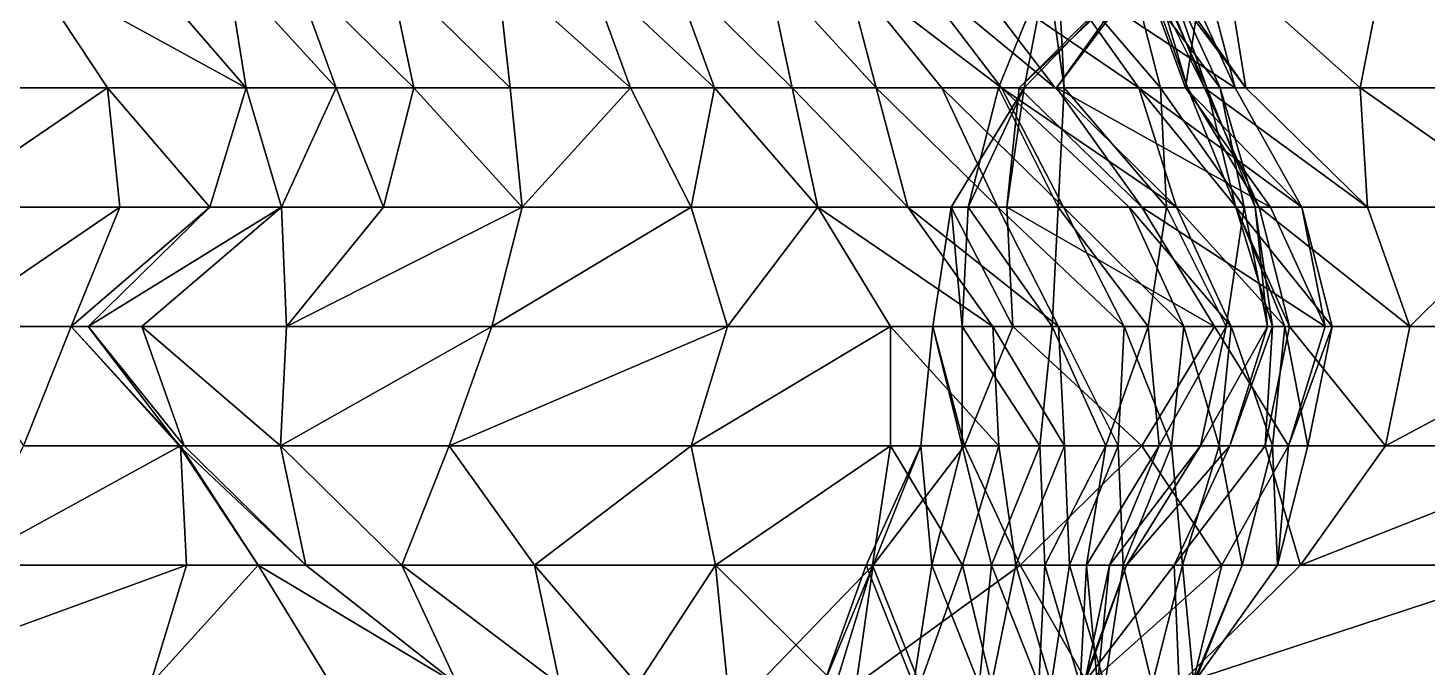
# Model space of a CAD drawing. Header units: metres. Extents: x -137 to 231, y -240 to 234.
# Drawn here: x -58 to 12.3, y -23.2 to 9 of the extents above; entities that cross this region are included whole.
import ezdxf

# ---------------------------------------------------------------- set-up
doc = ezdxf.new("R2010")
doc.units = ezdxf.units.M

msp = doc.modelspace()

# ---------------------------------------------------------------- linework, layer by layer
for points in [[(-64.67986, 6, -201.31042), (-58.011993, 12, -204.38892), (-66.81946, 12, -202.54572), (-66.81936, 12.0001, -202.54561)], [(-64.67986, 6, -201.31042), (-54.038467, 6, -202.0948), (-58.011993, 12, -204.38892), (-58.011894, 12.0001, -204.38881)], [(-58.011993, 12, -204.38892), (-47.064934, 6, -204.99684), (-52.261086, 12, -207.99684), (-52.260986, 12.0001, -207.99673)], [(-58.011993, 12, -204.38892), (-54.038467, 6, -202.0948), (-47.064934, 6, -204.99684), (-47.064835, 6.0001, -204.99673)], [(-48.038467, 12, -212.4871), (-52.261086, 12, -207.99684), (-47.064934, 6, -204.99684), (-47.064835, 6.0001, -204.99673)], [(-48.038467, 12, -212.4871), (-47.064934, 6, -204.99684), (-42.53665, 6, -209.31064), (-42.536552, 6.0001, -209.31053)], [(-44.732803, 12, -217.5068), (-48.038467, 12, -212.4871), (-42.53665, 6, -209.31064), (-42.536552, 6.0001, -209.31053)], [(-44.732803, 12, -217.5068), (-42.53665, 6, -209.31064), (-38.619682, 6, -213.97739), (-38.619583, 6.0001, -213.97728)], [(-39.898865, 12, -221.64412), (-44.732803, 12, -217.5068), (-38.619682, 6, -213.97739), (-38.619583, 6.0001, -213.97728)], [(-39.898865, 12, -221.64412), (-38.619682, 6, -213.97739), (-33.78575, 6, -218.11472), (-33.785652, 6.0001, -218.11461)], [(-34.45362, 12, -225.42851), (-39.898865, 12, -221.64412), (-33.78575, 6, -218.11472), (-33.785652, 6.0001, -218.11461)], [(-34.45362, 12, -225.42851), (-33.78575, 6, -218.11472), (-27.729202, 6, -221.54616), (-27.729103, 6.0001, -221.54605)], [(-29.925339, 12, -229.74231), (-34.45362, 12, -225.42851), (-27.729202, 6, -221.54616), (-27.729103, 6.0001, -221.54605)], [(-29.925339, 12, -229.74231), (-27.729202, 6, -221.54616), (-23.506577, 6, -226.03644), (-23.506477, 6.0001, -226.03633)], [(-25.702713, 12, -234.23259), (-29.925339, 12, -229.74231), (-23.506577, 6, -226.03644), (-23.506477, 6.0001, -226.03633)], [(-25.702713, 12, -234.23259), (-23.506577, 6, -226.03644), (-19.5896, 6, -230.70319), (-19.5895, 6.0001, -230.70308)], [(-20.86879, 12, -238.36992), (-25.702713, 12, -234.23259), (-19.5896, 6, -230.70319), (-19.5895, 6.0001, -230.70308)], [(-20.86879, 12, -238.36992), (-19.5896, 6, -230.70319), (-15.366974, 6, -235.19345), (-15.366874, 6.0001, -235.19334)], [(-16.951813, 12, -243.03665), (-20.86879, 12, -238.36992), (-15.366974, 6, -235.19345), (-15.366874, 6.0001, -235.19334)], [(-16.951813, 12, -243.03665), (-9.061325, 6, -245.40927), (-13.646164, 12, -248.05634), (-13.646064, 12.0001, -248.05623)], [(-16.951813, 12, -243.03665), (-15.366974, 6, -235.19345), (-12.061325, 6, -240.21313), (-12.061225, 6.0001, -240.21303)], [(-16.951813, 12, -243.03665), (-12.061325, 6, -240.21313), (-9.061325, 6, -245.40927), (-9.061225, 6.0001, -245.40916)], [(-13.646164, 12, -248.05634), (-6.366974, 6, -250.7819), (-10.951813, 12, -253.42896), (-10.951713, 12.0001, -253.42885)], [(-13.646164, 12, -248.05634), (-9.061325, 6, -245.40927), (-6.366974, 6, -250.7819), (-6.366874, 6.0001, -250.7818)], [(-10.951813, 12, -253.42896), (-2.144363, 6, -255.27217), (-6.423523, 12, -257.74274), (-6.423423, 12.0001, -257.74265)], [(-10.951813, 12, -253.42896), (-6.366974, 6, -250.7819), (-2.144363, 6, -255.27217), (-2.144264, 6.0001, -255.27206)], [(-7.928955, 6, -293.25293), (-9.208145, 6, -300.91968), (-6.762894, 12, -299.5079), (-6.762793, 12.0001, -299.5078)], [(-6.762894, 12, -299.5079), (-9.208145, 6, -300.91968), (-5.902481, 6, -305.93933), (-5.902381, 6.0001, -305.93924)], [(-6.287567, 6, -278.44885), (-8.178055, 6, -286.46854), (-1.759277, 12, -282.76266), (-1.759177, 12.0001, -282.76257)], [(-8.178055, 6, -286.46854), (-7.928955, 6, -293.25293), (-2.121506, 12, -289.9), (-2.121406, 12.0001, -289.8999)], [(-8.178055, 6, -286.46854), (-2.121506, 12, -289.9), (-1.759277, 12, -282.76266), (-1.759177, 12.0001, -282.76257)], [(-7.928955, 6, -293.25293), (-6.762894, 12, -299.5079), (-2.121506, 12, -289.9), (-2.121406, 12.0001, -289.8999)], [(-6.762894, 12, -299.5079), (-5.902481, 6, -305.93933), (-6.208145, 12, -306.1158), (-6.208045, 12.0001, -306.11572)], [(-6.423523, 12, -257.74274), (2.68959, 6, -259.4095), (-0.061325, 12, -260.99774), (-0.061225, 12.0001, -260.99765)], [(-6.423523, 12, -257.74274), (-2.144363, 6, -255.27217), (2.68959, 6, -259.4095), (2.68969, 6.0001, -259.4094)], [(0.187775, 6, -267.7821), (-6.287567, 6, -278.44885), (-2.008377, 12, -275.97827), (-2.008277, 12.0001, -275.97818)], [(-6.287567, 6, -278.44885), (-1.759277, 12, -282.76266), (-2.008377, 12, -275.97827), (-2.008277, 12.0001, -275.97818)], [(-6.208145, 12, -306.1158), (-1.068558, 6, -310.07666), (-2.596832, 12, -310.95905), (-2.596732, 12.0001, -310.95895)], [(-6.208145, 12, -306.1158), (-5.902481, 6, -305.93933), (-1.068558, 6, -310.07666), (-1.068458, 6.0001, -310.07657)], [(-2.596832, 12, -310.95905), (1.931442, 6, -315.27283), (-0.819458, 12, -316.86108), (-0.819358, 12.0001, -316.861)], [(-2.596832, 12, -310.95905), (-1.068558, 6, -310.07666), (1.931442, 6, -315.27283), (1.931542, 6.0001, -315.27274)], [(0.187775, 6, -267.7821), (-2.008377, 12, -275.97827), (1.104752, 12, -267.25272), (1.104852, 12.0001, -267.25262)], [(-1.487335, 12, -324.17487), (0.290039, 6, -330.0769), (-1.849548, 12, -331.3122), (-1.849448, 12.0001, -331.3121)], [(-1.849548, 12, -331.3122), (1.150452, 6, -336.50836), (-1.2948, 12, -337.9201), (-1.2947, 12.0001, -337.92)], [(-1.849548, 12, -331.3122), (0.290039, 6, -330.0769), (1.150452, 6, -336.50836), (1.150552, 6.0001, -336.50827)], [(-0.819458, 12, -316.86108), (1.263565, 6, -322.5866), (-1.487335, 12, -324.17487), (-1.487235, 12.0001, -324.17477)], [(-1.487335, 12, -324.17487), (1.263565, 6, -322.5866), (0.290039, 6, -330.0769), (0.290139, 6.0001, -330.0768)], [(-1.2948, 12, -337.9201), (3.233475, 6, -342.23392), (-1.0457, 12, -344.70453), (-1.0456, 12.0001, -344.70444)], [(-1.2948, 12, -337.9201), (1.150452, 6, -336.50836), (3.233475, 6, -342.23392), (3.233575, 6.0001, -342.23383)], [(2.259949, 12, -349.72418), (-1.0457, 12, -344.70453), (3.233475, 6, -342.23392), (3.233575, 6.0001, -342.23383)], [(-0.819458, 12, -316.86108), (1.931442, 6, -315.27283), (1.263565, 6, -322.5866), (1.263665, 6.0001, -322.58652)], [(2.68959, 6, -259.4095), (1.104752, 12, -267.25272), (-0.061325, 12, -260.99774), (-0.061225, 12.0001, -260.99765)], [(2.68959, 6, -259.4095), (0.187775, 6, -267.7821), (1.104752, 12, -267.25272), (1.104852, 12.0001, -267.25262)], [(2.259949, 12, -349.72418), (3.233475, 6, -342.23392), (8.984375, 6, -345.84186), (8.984475, 6.0001, -345.84177)], [(10.150436, 12, -352.0968), (2.259949, 12, -349.72418), (8.984375, 6, -345.84186), (8.984475, 6.0001, -345.84177)], [(10.150436, 12, -352.0968), (8.984375, 6, -345.84186), (17.791855, 6, -347.68506), (17.791954, 6.0001, -347.68497)], [(18.652252, 12, -354.1165), (10.150436, 12, -352.0968), (17.791855, 6, -347.68506), (17.791954, 6.0001, -347.68497)], [(-62.845924, 0, -200.25159), (-54.038467, 6, -202.0948), (-64.67986, 6, -201.31042), (-64.67976, 6.0001, -201.31032)], [(-62.845924, 0, -200.25159), (-53.427147, 0, -201.74185), (-54.038467, 6, -202.0948), (-54.03837, 6.0001, -202.0947)], [(-54.038467, 6, -202.0948), (-48.898865, 0, -206.05566), (-47.064934, 6, -204.99684), (-47.064835, 6.0001, -204.99673)], [(-54.038467, 6, -202.0948), (-53.427147, 0, -201.74185), (-48.898865, 0, -206.05566), (-48.898766, 0.0001, -206.05556)], [(-47.064934, 6, -204.99684), (-48.898865, 0, -206.05566), (-45.28756, 0, -210.89886), (-45.28746, 0.0001, -210.89876)], [(-47.064934, 6, -204.99684), (-45.28756, 0, -210.89886), (-42.53665, 6, -209.31064), (-42.536552, 6.0001, -209.31053)], [(-42.53665, 6, -209.31064), (-45.28756, 0, -210.89886), (-40.147964, 0, -214.85974), (-40.147865, 0.0001, -214.85963)], [(-42.53665, 6, -209.31064), (-40.147964, 0, -214.85974), (-38.619682, 6, -213.97739), (-38.619583, 6.0001, -213.97728)], [(-38.619682, 6, -213.97739), (-40.147964, 0, -214.85974), (-33.17444, 0, -217.76178), (-33.17434, 0.0001, -217.76167)], [(-38.619682, 6, -213.97739), (-33.17444, 0, -217.76178), (-33.78575, 6, -218.11472), (-33.785652, 6.0001, -218.11461)], [(-33.17444, 0, -217.76178), (-27.729202, 6, -221.54616), (-33.78575, 6, -218.11472), (-33.785652, 6.0001, -218.11461)], [(-33.17444, 0, -217.76178), (-24.672623, 0, -219.78145), (-27.729202, 6, -221.54616), (-27.729103, 6.0001, -221.54605)], [(-23.506577, 6, -226.03644), (-27.729202, 6, -221.54616), (-24.672623, 0, -219.78145), (-24.672523, 0.0001, -219.78134)], [(-23.506577, 6, -226.03644), (-24.672623, 0, -219.78145), (-18.31041, 0, -223.03644), (-18.31031, 0.0001, -223.03633)], [(-19.5896, 6, -230.70319), (-23.506577, 6, -226.03644), (-18.31041, 0, -223.03644), (-18.31031, 0.0001, -223.03633)], [(-19.5896, 6, -230.70319), (-18.31041, 0, -223.03644), (-13.782135, 0, -227.35023), (-13.782035, 0.0001, -227.35013)], [(-15.366974, 6, -235.19345), (-19.5896, 6, -230.70319), (-13.782135, 0, -227.35023), (-13.782035, 0.0001, -227.35013)], [(-15.366974, 6, -235.19345), (-13.782135, 0, -227.35023), (-9.25386, 0, -231.66403), (-9.25376, 0.0001, -231.66393)], [(-12.061325, 6, -240.21313), (-15.366974, 6, -235.19345), (-9.25386, 0, -231.66403), (-9.25376, 0.0001, -231.66393)], [(-12.061325, 6, -240.21313), (-9.25386, 0, -231.66403), (-5.948196, 0, -236.68372), (-5.948096, 0.0001, -236.68361)], [(-9.061325, 6, -245.40927), (-12.061325, 6, -240.21313), (-5.948196, 0, -236.68372), (-5.948096, 0.0001, -236.68361)], [(-8.789368, 0, -286.82147), (-11.596832, 0, -295.37057), (-7.928955, 6, -293.25293), (-7.928855, 6.0001, -293.25284)], [(-7.928955, 6, -293.25293), (-11.596832, 0, -295.37057), (-10.736435, 0, -301.802), (-10.736335, 0.0001, -301.8019)], [(-7.928955, 6, -293.25293), (-10.736435, 0, -301.802), (-9.208145, 6, -300.91968), (-9.208045, 6.0001, -300.9196)], [(-9.208145, 6, -300.91968), (-10.736435, 0, -301.802), (-6.208145, 0, -306.1158), (-6.208045, 0.0001, -306.11572)], [(-9.208145, 6, -300.91968), (-6.208145, 0, -306.1158), (-5.902481, 6, -305.93933), (-5.902381, 6.0001, -305.93924)], [(-0.25386, 0, -247.25249), (-6.366974, 6, -250.7819), (-9.061325, 6, -245.40927), (-9.061225, 6.0001, -245.40916)], [(-9.061325, 6, -245.40927), (-5.948196, 0, -236.68372), (-2.642532, 0, -241.7034), (-2.642432, 0.0001, -241.7033)], [(-0.25386, 0, -247.25249), (-9.061325, 6, -245.40927), (-2.642532, 0, -241.7034), (-2.642432, 0.0001, -241.7033)], [(-2.008377, 0, -275.97827), (-8.789368, 0, -286.82147), (-8.178055, 6, -286.46854), (-8.177955, 6.0001, -286.46844)], [(-8.789368, 0, -286.82147), (-7.928955, 6, -293.25293), (-8.178055, 6, -286.46854), (-8.177955, 6.0001, -286.46844)], [(-2.008377, 0, -275.97827), (-8.178055, 6, -286.46854), (-6.287567, 6, -278.44885), (-6.287467, 6.0001, -278.44876)], [(-2.144363, 6, -255.27217), (-6.366974, 6, -250.7819), (-0.25386, 0, -247.25249), (-0.25376, 0.0001, -247.25238)], [(4.466965, 0, -265.31152), (-2.008377, 0, -275.97827), (-6.287567, 6, -278.44885), (-6.287467, 6.0001, -278.44876)], [(4.466965, 0, -265.31152), (-6.287567, 6, -278.44885), (0.187775, 6, -267.7821), (0.187875, 6.0001, -267.782)], [(-5.902481, 6, -305.93933), (-6.208145, 0, -306.1158), (-0.762894, 0, -309.9002), (-0.762794, 0.0001, -309.90012)], [(-5.902481, 6, -305.93933), (-0.762894, 0, -309.9002), (-1.068558, 6, -310.07666), (-1.068458, 6.0001, -310.07657)], [(-2.144363, 6, -255.27217), (6.051804, 0, -257.46832), (2.68959, 6, -259.4095), (2.68969, 6.0001, -259.4094)], [(-2.144363, 6, -255.27217), (-0.25386, 0, -247.25249), (2.746139, 0, -252.44864), (2.746239, 0.0001, -252.44853)], [(-2.144363, 6, -255.27217), (2.746139, 0, -252.44864), (6.051804, 0, -257.46832), (6.051904, 0.0001, -257.46823)], [(-1.068558, 6, -310.07666), (3.154068, 0, -314.56696), (1.931442, 6, -315.27283), (1.931542, 6.0001, -315.27274)], [(-1.068558, 6, -310.07666), (-0.762894, 0, -309.9002), (3.154068, 0, -314.56696), (3.154168, 0.0001, -314.56686)], [(6.051804, 0, -257.46832), (4.466965, 0, -265.31152), (0.187775, 6, -267.7821), (0.187875, 6.0001, -267.782)], [(6.051804, 0, -257.46832), (0.187775, 6, -267.7821), (2.68959, 6, -259.4095), (2.68969, 6.0001, -259.4094)], [(1.263565, 6, -322.5866), (2.735291, 0, -328.66516), (0.290039, 6, -330.0769), (0.290139, 6.0001, -330.0768)], [(0.290039, 6, -330.0769), (3.901352, 0, -334.9201), (1.150452, 6, -336.50836), (1.150552, 6.0001, -336.50827)], [(0.290039, 6, -330.0769), (2.735291, 0, -328.66516), (3.901352, 0, -334.9201), (3.901452, 0.0001, -334.92)], [(9.346603, 0, -338.70453), (3.233475, 6, -342.23392), (1.150452, 6, -336.50836), (1.150552, 6.0001, -336.50827)], [(9.346603, 0, -338.70453), (1.150452, 6, -336.50836), (3.901352, 0, -334.9201), (3.901452, 0.0001, -334.92)], [(1.931442, 6, -315.27283), (3.708817, 0, -321.17487), (1.263565, 6, -322.5866), (1.263665, 6.0001, -322.58652)], [(1.263565, 6, -322.5866), (3.708817, 0, -321.17487), (2.735291, 0, -328.66516), (2.73539, 0.0001, -328.66507)], [(1.931442, 6, -315.27283), (3.154068, 0, -314.56696), (3.708817, 0, -321.17487), (3.708916, 0.0001, -321.17477)], [(8.984375, 6, -345.84186), (3.233475, 6, -342.23392), (9.346603, 0, -338.70453), (9.346704, 0.0001, -338.70444)], [(8.984375, 6, -345.84186), (9.346603, 0, -338.70453), (17.542755, 0, -340.90067), (17.542854, 0.0001, -340.90057)], [(17.791855, 6, -347.68506), (8.984375, 6, -345.84186), (17.542755, 0, -340.90067), (17.542854, 0.0001, -340.90057)], [(-62.23462, -6, -199.89865), (-53.427147, 0, -201.74185), (-62.845924, 0, -200.25159), (-62.845825, 0.0001, -200.25148)], [(-62.23462, -6, -199.89865), (-55.87239, -6, -203.15363), (-53.427147, 0, -201.74185), (-53.427048, 0.0001, -201.74174)], [(-55.87239, -6, -203.15363), (-55.011993, -6, -209.58508), (-48.898865, 0, -206.05566), (-48.898766, 0.0001, -206.05556)], [(-55.87239, -6, -203.15363), (-48.898865, 0, -206.05566), (-53.427147, 0, -201.74185), (-53.427048, 0.0001, -201.74174)], [(-55.011993, -6, -209.58508), (-52.317642, -6, -214.9577), (-45.28756, 0, -210.89886), (-45.28746, 0.0001, -210.89876)], [(-55.011993, -6, -209.58508), (-45.28756, 0, -210.89886), (-48.898865, 0, -206.05566), (-48.898766, 0.0001, -206.05556)], [(-45.28756, 0, -210.89886), (-52.317642, -6, -214.9577), (-45.038467, -6, -217.68326), (-45.03837, -5.9999, -217.68315)], [(-45.28756, 0, -210.89886), (-45.038467, -6, -217.68326), (-40.147964, 0, -214.85974), (-40.147865, 0.0001, -214.85963)], [(-45.038467, -6, -217.68326), (-34.70272, -6, -218.64413), (-33.17444, 0, -217.76178), (-33.17434, 0.0001, -217.76167)], [(-45.038467, -6, -217.68326), (-33.17444, 0, -217.76178), (-40.147964, 0, -214.85974), (-40.147865, 0.0001, -214.85963)], [(-34.70272, -6, -218.64413), (-22.8387, -6, -218.72263), (-24.672623, 0, -219.78145), (-24.672523, 0.0001, -219.78134)], [(-34.70272, -6, -218.64413), (-24.672623, 0, -219.78145), (-33.17444, 0, -217.76178), (-33.17434, 0.0001, -217.76167)], [(-22.8387, -6, -218.72263), (-18.31041, 0, -223.03644), (-24.672623, 0, -219.78145), (-24.672523, 0.0001, -219.78134)], [(-22.8387, -6, -218.72263), (-14.642532, -6, -220.91878), (-18.31041, 0, -223.03644), (-18.31031, 0.0001, -223.03633)], [(-18.31041, 0, -223.03644), (-9.502945, -6, -224.87964), (-13.782135, 0, -227.35023), (-13.782035, 0.0001, -227.35013)], [(-18.31041, 0, -223.03644), (-14.642532, -6, -220.91878), (-9.502945, -6, -224.87964), (-9.502845, -5.9999, -224.87953)], [(-13.782135, 0, -227.35023), (-6.197296, -6, -229.89932), (-9.25386, 0, -231.66403), (-9.25376, 0.0001, -231.66393)], [(-13.782135, 0, -227.35023), (-9.502945, -6, -224.87964), (-6.197296, -6, -229.89932), (-6.197196, -5.9999, -229.89922)], [(-8.483719, -6, -286.64502), (-12.513794, -6, -295.89996), (-11.596832, 0, -295.37057), (-11.596732, 0.0001, -295.37048)], [(-11.596832, 0, -295.37057), (-12.513794, -6, -295.89996), (-11.042084, -6, -301.9785), (-11.041984, -5.9999, -301.9784)], [(-8.483719, -6, -286.64502), (-11.596832, 0, -295.37057), (-8.789368, 0, -286.82147), (-8.789268, 0.0001, -286.82138)], [(-11.596832, 0, -295.37057), (-11.042084, -6, -301.9785), (-10.736435, 0, -301.802), (-10.736335, 0.0001, -301.8019)], [(-10.736435, 0, -301.802), (-11.042084, -6, -301.9785), (-6.513794, -6, -306.2923), (-6.513694, -5.9999, -306.2922)], [(-10.736435, 0, -301.802), (-6.513794, -6, -306.2923), (-6.208145, 0, -306.1158), (-6.208045, 0.0001, -306.11572)], [(-9.25386, 0, -231.66403), (-2.891647, -6, -234.919), (-5.948196, 0, -236.68372), (-5.948096, 0.0001, -236.68361)], [(-9.25386, 0, -231.66403), (-6.197296, -6, -229.89932), (-2.891647, -6, -234.919), (-2.891547, -5.9999, -234.9189)], [(1.6595, -6, -273.86063), (-8.483719, -6, -286.64502), (-8.789368, 0, -286.82147), (-8.789268, 0.0001, -286.82138)], [(1.6595, -6, -273.86063), (-8.789368, 0, -286.82147), (-2.008377, 0, -275.97827), (-2.008277, 0.0001, -275.97818)], [(-6.208145, 0, -306.1158), (-6.513794, -6, -306.2923), (-1.679871, -6, -310.42963), (-1.679771, -5.9999, -310.42953)], [(-6.208145, 0, -306.1158), (-1.679871, -6, -310.42963), (-0.762894, 0, -309.9002), (-0.762794, 0.0001, -309.90012)], [(-5.948196, 0, -236.68372), (0.108353, -6, -240.11516), (-2.642532, 0, -241.7034), (-2.642432, 0.0001, -241.7033)], [(-5.948196, 0, -236.68372), (-2.891647, -6, -234.919), (0.108353, -6, -240.11516), (0.108453, -5.9999, -240.11505)], [(-2.642532, 0, -241.7034), (2.497055, -6, -245.66425), (-0.25386, 0, -247.25249), (-0.25376, 0.0001, -247.25238)], [(-2.642532, 0, -241.7034), (0.108353, -6, -240.11516), (2.497055, -6, -245.66425), (2.497155, -5.9999, -245.66414)], [(7.217865, -6, -263.7233), (1.6595, -6, -273.86063), (-2.008377, 0, -275.97827), (-2.008277, 0.0001, -275.97818)], [(7.217865, -6, -263.7233), (-2.008377, 0, -275.97827), (4.466965, 0, -265.31152), (4.467065, 0.0001, -265.31143)], [(-0.762894, 0, -309.9002), (-1.679871, -6, -310.42963), (2.237106, -6, -315.09637), (2.237206, -5.9999, -315.09628)], [(-0.762894, 0, -309.9002), (2.237106, -6, -315.09637), (3.154068, 0, -314.56696), (3.154168, 0.0001, -314.56686)], [(-0.25386, 0, -247.25249), (5.191391, -6, -251.03688), (2.746139, 0, -252.44864), (2.746239, 0.0001, -252.44853)], [(-0.25386, 0, -247.25249), (2.497055, -6, -245.66425), (5.191391, -6, -251.03688), (5.191491, -5.9999, -251.03677)], [(3.154068, 0, -314.56696), (2.237106, -6, -315.09637), (4.320129, -6, -320.82193), (4.320229, -5.9999, -320.82184)], [(3.708817, 0, -321.17487), (4.569229, -6, -327.60632), (2.735291, 0, -328.66516), (2.73539, 0.0001, -328.66507)], [(2.735291, 0, -328.66516), (5.429642, -6, -334.03778), (3.901352, 0, -334.9201), (3.901452, 0.0001, -334.92)], [(2.735291, 0, -328.66516), (4.569229, -6, -327.60632), (5.429642, -6, -334.03778), (5.429742, -5.9999, -334.0377)], [(2.746139, 0, -252.44864), (7.580078, -6, -256.58597), (6.051804, 0, -257.46832), (6.051904, 0.0001, -257.46823)], [(2.746139, 0, -252.44864), (5.191391, -6, -251.03688), (7.580078, -6, -256.58597), (7.580178, -5.9999, -256.58588)], [(3.154068, 0, -314.56696), (4.320129, -6, -320.82193), (3.708817, 0, -321.17487), (3.708916, 0.0001, -321.17477)], [(3.708817, 0, -321.17487), (4.320129, -6, -320.82193), (4.569229, -6, -327.60632), (4.569329, -5.9999, -327.60623)], [(3.901352, 0, -334.9201), (11.486191, -6, -337.4692), (9.346603, 0, -338.70453), (9.346704, 0.0001, -338.70444)], [(3.901352, 0, -334.9201), (5.429642, -6, -334.03778), (11.486191, -6, -337.4692), (11.486291, -5.9999, -337.46912)], [(6.051804, 0, -257.46832), (7.217865, -6, -263.7233), (4.466965, 0, -265.31152), (4.467065, 0.0001, -265.31143)], [(6.051804, 0, -257.46832), (7.580078, -6, -256.58597), (7.217865, -6, -263.7233), (7.217965, -5.9999, -263.7232)], [(11.486191, -6, -337.4692), (17.542755, 0, -340.90067), (9.346603, 0, -338.70453), (9.346704, 0.0001, -338.70444)], [(11.486191, -6, -337.4692), (21.516281, -6, -338.60654), (17.542755, 0, -340.90067), (17.542854, 0.0001, -340.90057)], [(-55.87239, -6, -203.15363), (-62.23462, -6, -199.89865), (-58.261086, -12, -197.60454), (-58.260986, -11.9999, -197.60443)], [(-55.87239, -6, -203.15363), (-58.261086, -12, -197.60454), (-50.37059, -12, -199.97716), (-50.37049, -11.9999, -199.97705)], [(-50.427147, -12, -206.93802), (-55.011993, -6, -209.58508), (-55.87239, -6, -203.15363), (-55.87229, -5.9999, -203.15352)], [(-50.427147, -12, -206.93802), (-55.87239, -6, -203.15363), (-50.37059, -12, -199.97716), (-50.37049, -11.9999, -199.97705)], [(-55.011993, -6, -209.58508), (-50.178055, -12, -213.72241), (-52.317642, -6, -214.9577), (-52.317543, -5.9999, -214.9576)], [(-55.011993, -6, -209.58508), (-50.427147, -12, -206.93802), (-50.178055, -12, -213.72241), (-50.177956, -11.9999, -213.7223)], [(-52.317642, -6, -214.9577), (-45.344116, -12, -217.85974), (-45.038467, -6, -217.68326), (-45.03837, -5.9999, -217.68315)], [(-52.317642, -6, -214.9577), (-50.178055, -12, -213.72241), (-45.344116, -12, -217.85974), (-45.344017, -11.9999, -217.85963)], [(-45.344116, -12, -217.85974), (-36.842316, -12, -219.87943), (-34.70272, -6, -218.64413), (-34.70262, -5.9999, -218.64403)], [(-45.344116, -12, -217.85974), (-34.70272, -6, -218.64413), (-45.038467, -6, -217.68326), (-45.03837, -5.9999, -217.68315)], [(-36.842316, -12, -219.87943), (-24.672623, -12, -219.78145), (-22.8387, -6, -218.72263), (-22.8386, -5.9999, -218.72252)], [(-36.842316, -12, -219.87943), (-22.8387, -6, -218.72263), (-34.70272, -6, -218.64413), (-34.70262, -5.9999, -218.64403)], [(-24.672623, -12, -219.78145), (-14.642532, -12, -220.91878), (-14.642532, -6, -220.91878), (-14.642432, -5.9999, -220.91867)], [(-24.672623, -12, -219.78145), (-14.642532, -6, -220.91878), (-22.8387, -6, -218.72263), (-22.8386, -5.9999, -218.72252)], [(-14.642532, -6, -220.91878), (-9.197296, -12, -224.70319), (-9.502945, -6, -224.87964), (-9.502845, -5.9999, -224.87953)], [(-14.642532, -6, -220.91878), (-14.642532, -12, -220.91878), (-9.197296, -12, -224.70319), (-9.197196, -11.9999, -224.70308)], [(-10.928955, -12, -288.05676), (-13.125107, -12, -296.25293), (-12.513794, -6, -295.89996), (-12.513694, -5.9999, -295.89987)], [(-12.513794, -6, -295.89996), (-13.125107, -12, -296.25293), (-11.042084, -12, -301.9785), (-11.041984, -11.9999, -301.9784)], [(-10.928955, -12, -288.05676), (-12.513794, -6, -295.89996), (-8.483719, -6, -286.64502), (-8.483619, -5.9999, -286.64493)], [(-12.513794, -6, -295.89996), (-11.042084, -12, -301.9785), (-11.042084, -6, -301.9785), (-11.041984, -5.9999, -301.9784)], [(-11.042084, -6, -301.9785), (-7.125107, -12, -306.64523), (-6.513794, -6, -306.2923), (-6.513694, -5.9999, -306.2922)], [(-11.042084, -6, -301.9785), (-11.042084, -12, -301.9785), (-7.125107, -12, -306.64523), (-7.125007, -11.9999, -306.64514)], [(-2.008377, -12, -275.97827), (-10.928955, -12, -288.05676), (-8.483719, -6, -286.64502), (-8.483619, -5.9999, -286.64493)], [(-9.502945, -6, -224.87964), (-5.891647, -12, -229.72285), (-6.197296, -6, -229.89932), (-6.197196, -5.9999, -229.89922)], [(-9.502945, -6, -224.87964), (-9.197296, -12, -224.70319), (-5.891647, -12, -229.72285), (-5.891547, -11.9999, -229.72275)], [(-2.008377, -12, -275.97827), (-8.483719, -6, -286.64502), (1.6595, -6, -273.86063), (1.6596, -5.9999, -273.86053)], [(-6.513794, -6, -306.2923), (-7.125107, -12, -306.64523), (-3.819458, -12, -311.66492), (-3.819358, -11.9999, -311.66483)], [(-6.513794, -6, -306.2923), (-3.819458, -12, -311.66492), (-1.679871, -6, -310.42963), (-1.679771, -5.9999, -310.42953)], [(-6.197296, -6, -229.89932), (-3.197296, -12, -235.09549), (-2.891647, -6, -234.919), (-2.891547, -5.9999, -234.9189)], [(-6.197296, -6, -229.89932), (-5.891647, -12, -229.72285), (-3.197296, -12, -235.09549), (-3.197196, -11.9999, -235.09538)], [(-1.679871, -6, -310.42963), (-3.819458, -12, -311.66492), (-1.125107, -12, -317.03754), (-1.125007, -11.9999, -317.03745)], [(-2.891647, -6, -234.919), (-3.197296, -12, -235.09549), (-0.502945, -12, -240.46811), (-0.502845, -11.9999, -240.468)], [(-2.891647, -6, -234.919), (-0.502945, -12, -240.46811), (0.108353, -6, -240.11516), (0.108453, -5.9999, -240.11505)], [(5.383926, -12, -264.7821), (-2.008377, -12, -275.97827), (1.6595, -6, -273.86063), (1.6596, -5.9999, -273.86053)], [(-1.679871, -6, -310.42963), (-1.125107, -12, -317.03754), (2.237106, -6, -315.09637), (2.237206, -5.9999, -315.09628)], [(2.237106, -6, -315.09637), (-1.125107, -12, -317.03754), (0.957916, -12, -322.7631), (0.958016, -11.9999, -322.763)], [(0.108353, -6, -240.11516), (-0.502945, -12, -240.46811), (1.885727, -12, -246.0172), (1.885827, -11.9999, -246.01709)], [(0.108353, -6, -240.11516), (1.885727, -12, -246.0172), (2.497055, -6, -245.66425), (2.497155, -5.9999, -245.66414)], [(2.237106, -6, -315.09637), (0.957916, -12, -322.7631), (4.320129, -6, -320.82193), (4.320229, -5.9999, -320.82184)], [(4.320129, -6, -320.82193), (0.957916, -12, -322.7631), (2.429642, -12, -328.8416), (2.429742, -11.9999, -328.84152)], [(5.383926, -12, -264.7821), (1.6595, -6, -273.86063), (7.217865, -6, -263.7233), (7.217965, -5.9999, -263.7232)], [(2.497055, -6, -245.66425), (1.885727, -12, -246.0172), (4.580078, -12, -251.38982), (4.580178, -11.9999, -251.38971)], [(4.320129, -6, -320.82193), (2.429642, -12, -328.8416), (4.569229, -6, -327.60632), (4.569329, -5.9999, -327.60623)], [(4.569229, -6, -327.60632), (2.429642, -12, -328.8416), (4.207016, -12, -334.74365), (4.207116, -11.9999, -334.74356)], [(2.497055, -6, -245.66425), (4.580078, -12, -251.38982), (5.191391, -6, -251.03688), (5.191491, -5.9999, -251.03677)], [(4.569229, -6, -327.60632), (4.207016, -12, -334.74365), (5.429642, -6, -334.03778), (5.429742, -5.9999, -334.0377)], [(5.429642, -6, -334.03778), (4.207016, -12, -334.74365), (10.263565, -12, -338.1751), (10.263665, -11.9999, -338.17502)], [(5.191391, -6, -251.03688), (4.580078, -12, -251.38982), (6.357468, -12, -257.29187), (6.357568, -11.9999, -257.29178)], [(5.191391, -6, -251.03688), (6.357468, -12, -257.29187), (7.580078, -6, -256.58597), (7.580178, -5.9999, -256.58588)], [(7.580078, -6, -256.58597), (5.383926, -12, -264.7821), (7.217865, -6, -263.7233), (7.217965, -5.9999, -263.7232)], [(7.580078, -6, -256.58597), (6.357468, -12, -257.29187), (5.383926, -12, -264.7821), (5.384027, -11.9999, -264.782)], [(5.429642, -6, -334.03778), (10.263565, -12, -338.1751), (11.486191, -6, -337.4692), (11.486291, -5.9999, -337.46912)], [(10.263565, -12, -338.1751), (21.210617, -12, -338.78302), (21.516281, -6, -338.60654), (21.51638, -5.9999, -338.60645)], [(10.263565, -12, -338.1751), (21.516281, -6, -338.60654), (11.486191, -6, -337.4692), (11.486291, -5.9999, -337.46912)], [(-61.317642, -18, -199.36923), (-50.064934, -18, -199.80069), (-50.37059, -12, -199.97716), (-50.37049, -11.9999, -199.97705)], [(-61.317642, -18, -199.36923), (-50.37059, -12, -199.97716), (-58.261086, -12, -197.60454), (-58.260986, -11.9999, -197.60443)], [(-50.37059, -12, -199.97716), (-46.453613, -18, -204.64389), (-50.427147, -12, -206.93802), (-50.427048, -11.9999, -206.93791)], [(-44.064934, -18, -210.193), (-50.178055, -12, -213.72241), (-50.427147, -12, -206.93802), (-50.427048, -11.9999, -206.93791)], [(-44.064934, -18, -210.193), (-50.427147, -12, -206.93802), (-46.453613, -18, -204.64389), (-46.453514, -17.9999, -204.64378)], [(-50.37059, -12, -199.97716), (-50.064934, -18, -199.80069), (-46.453613, -18, -204.64389), (-46.453514, -17.9999, -204.64378)], [(-45.344116, -12, -217.85974), (-50.178055, -12, -213.72241), (-44.064934, -18, -210.193), (-44.064835, -17.9999, -210.19289)], [(-45.344116, -12, -217.85974), (-44.064934, -18, -210.193), (-39.231003, -18, -214.33032), (-39.230904, -17.9999, -214.33022)], [(-36.842316, -12, -219.87943), (-45.344116, -12, -217.85974), (-39.231003, -18, -214.33032), (-39.230904, -17.9999, -214.33022)], [(-36.842316, -12, -219.87943), (-39.231003, -18, -214.33032), (-32.563126, -18, -217.40883), (-32.563026, -17.9999, -217.40872)], [(-32.563126, -18, -217.40883), (-24.672623, -12, -219.78145), (-36.842316, -12, -219.87943), (-36.842216, -11.9999, -219.87932)], [(-32.563126, -18, -217.40883), (-23.449997, -18, -219.07558), (-24.672623, -12, -219.78145), (-24.672523, -11.9999, -219.78134)], [(-23.449997, -18, -219.07558), (-14.642532, -12, -220.91878), (-24.672623, -12, -219.78145), (-24.672523, -11.9999, -219.78134)], [(-23.449997, -18, -219.07558), (-15.559509, -18, -221.4482), (-14.642532, -12, -220.91878), (-14.642432, -11.9999, -220.91867)], [(-15.513794, -18, -290.70383), (-15.876022, -18, -297.84116), (-13.125107, -12, -296.25293), (-13.125007, -11.9999, -296.25284)], [(-13.125107, -12, -296.25293), (-15.876022, -18, -297.84116), (-12.570358, -18, -302.86084), (-12.570258, -17.9999, -302.86075)], [(-14.642532, -12, -220.91878), (-15.559509, -18, -221.4482), (-11.031235, -18, -225.76201), (-11.031135, -17.9999, -225.7619)], [(-8.121506, -18, -279.5077), (-15.513794, -18, -290.70383), (-10.928955, -12, -288.05676), (-10.928855, -11.9999, -288.05667)], [(-15.513794, -18, -290.70383), (-13.125107, -12, -296.25293), (-10.928955, -12, -288.05676), (-10.928855, -11.9999, -288.05667)], [(-14.642532, -12, -220.91878), (-11.031235, -18, -225.76201), (-9.197296, -12, -224.70319), (-9.197196, -11.9999, -224.70308)], [(-13.125107, -12, -296.25293), (-12.570358, -18, -302.86084), (-11.042084, -12, -301.9785), (-11.041984, -11.9999, -301.9784)], [(-11.042084, -12, -301.9785), (-12.570358, -18, -302.86084), (-9.570358, -18, -308.057), (-9.570258, -17.9999, -308.05692)], [(-11.042084, -12, -301.9785), (-9.570358, -18, -308.057), (-7.125107, -12, -306.64523), (-7.125007, -11.9999, -306.64514)], [(-9.197296, -12, -224.70319), (-11.031235, -18, -225.76201), (-8.336899, -18, -231.13463), (-8.336799, -17.9999, -231.13452)], [(-8.121506, -18, -279.5077), (-10.928955, -12, -288.05676), (-2.008377, -12, -275.97827), (-2.008277, -11.9999, -275.97818)], [(-7.125107, -12, -306.64523), (-9.570358, -18, -308.057), (-6.876022, -18, -313.42963), (-6.875922, -17.9999, -313.42953)], [(-9.197296, -12, -224.70319), (-8.336899, -18, -231.13463), (-5.891647, -12, -229.72285), (-5.891547, -11.9999, -229.72275)], [(-5.891647, -12, -229.72285), (-8.336899, -18, -231.13463), (-5.642532, -18, -236.50725), (-5.642432, -17.9999, -236.50714)], [(2.021713, -18, -266.7233), (-8.121506, -18, -279.5077), (-2.008377, -12, -275.97827), (-2.008277, -11.9999, -275.97818)], [(-7.125107, -12, -306.64523), (-6.876022, -18, -313.42963), (-3.819458, -12, -311.66492), (-3.819358, -11.9999, -311.66483)], [(-3.819458, -12, -311.66492), (-6.876022, -18, -313.42963), (-4.792984, -18, -319.15518), (-4.792884, -17.9999, -319.1551)], [(-5.891647, -12, -229.72285), (-5.642532, -18, -236.50725), (-3.197296, -12, -235.09549), (-3.197196, -11.9999, -235.09538)], [(-3.197296, -12, -235.09549), (-5.642532, -18, -236.50725), (-2.948196, -18, -241.87987), (-2.948097, -17.9999, -241.87976)], [(-3.819458, -12, -311.66492), (-4.792984, -18, -319.15518), (-1.125107, -12, -317.03754), (-1.125007, -11.9999, -317.03745)], [(-1.125107, -12, -317.03754), (-4.792984, -18, -319.15518), (-3.626923, -18, -325.41016), (-3.626823, -17.9999, -325.41006)], [(-1.125107, -12, -317.03754), (-3.626923, -18, -325.41016), (0.957916, -12, -322.7631), (0.958016, -11.9999, -322.763)], [(0.957916, -12, -322.7631), (-3.626923, -18, -325.41016), (-2.76651, -18, -331.8416), (-2.76641, -17.9999, -331.84152)], [(-3.197296, -12, -235.09549), (-2.948196, -18, -241.87987), (-0.502945, -12, -240.46811), (-0.502845, -11.9999, -240.468)], [(-0.502945, -12, -240.46811), (-2.948196, -18, -241.87987), (0.051804, -18, -247.07602), (0.051904, -17.9999, -247.07591)], [(0.957916, -12, -322.7631), (-2.76651, -18, -331.8416), (2.429642, -12, -328.8416), (2.429742, -11.9999, -328.84152)], [(2.429642, -12, -328.8416), (-2.76651, -18, -331.8416), (-0.377823, -18, -337.39072), (-0.377723, -17.9999, -337.39062)], [(2.021713, -18, -266.7233), (-2.008377, -12, -275.97827), (5.383926, -12, -264.7821), (5.384027, -11.9999, -264.782)], [(-0.502945, -12, -240.46811), (0.051804, -18, -247.07602), (1.885727, -12, -246.0172), (1.885827, -11.9999, -246.01709)], [(2.429642, -12, -328.8416), (-0.377823, -18, -337.39072), (4.207016, -12, -334.74365), (4.207116, -11.9999, -334.74356)], [(4.207016, -12, -334.74365), (-0.377823, -18, -337.39072), (5.984375, -18, -340.6457), (5.984475, -17.9999, -340.6456)], [(1.885727, -12, -246.0172), (0.051804, -18, -247.07602), (3.051804, -18, -252.27217), (3.051903, -17.9999, -252.27206)], [(1.885727, -12, -246.0172), (3.051804, -18, -252.27217), (4.580078, -12, -251.38982), (4.580178, -11.9999, -251.38971)], [(4.829178, -18, -258.1742), (2.021713, -18, -266.7233), (5.383926, -12, -264.7821), (5.384027, -11.9999, -264.782)], [(4.580078, -12, -251.38982), (3.051804, -18, -252.27217), (4.829178, -18, -258.1742), (4.829278, -17.9999, -258.1741)], [(4.207016, -12, -334.74365), (5.984375, -18, -340.6457), (10.263565, -12, -338.1751), (10.263665, -11.9999, -338.17502)], [(4.580078, -12, -251.38982), (4.829178, -18, -258.1742), (6.357468, -12, -257.29187), (6.357568, -11.9999, -257.29178)], [(4.829178, -18, -258.1742), (5.383926, -12, -264.7821), (6.357468, -12, -257.29187), (6.357568, -11.9999, -257.29178)], [(5.984375, -18, -340.6457), (18.154068, -18, -340.54773), (21.210617, -12, -338.78302), (21.210716, -11.9999, -338.78293)], [(5.984375, -18, -340.6457), (21.210617, -12, -338.78302), (10.263565, -12, -338.1751), (10.263665, -11.9999, -338.17502)], [(-66.513794, -24, -202.36923), (-51.898865, -24, -200.85951), (-50.064934, -18, -199.80069), (-50.064835, -17.9999, -199.80058)], [(-66.513794, -24, -202.36923), (-50.064934, -18, -199.80069), (-61.317642, -18, -199.36923), (-61.317543, -17.9999, -199.36913)], [(-51.898865, -24, -200.85951), (-42.78575, -24, -202.52625), (-46.453613, -18, -204.64389), (-46.453514, -17.9999, -204.64378)], [(-51.898865, -24, -200.85951), (-46.453613, -18, -204.64389), (-50.064934, -18, -199.80069), (-50.064835, -17.9999, -199.80058)], [(-36.423523, -24, -205.78122), (-44.064934, -18, -210.193), (-46.453613, -18, -204.64389), (-46.453514, -17.9999, -204.64378)], [(-36.423523, -24, -205.78122), (-46.453613, -18, -204.64389), (-42.78575, -24, -202.52625), (-42.785652, -23.9999, -202.52614)], [(-39.231003, -18, -214.33032), (-44.064934, -18, -210.193), (-36.423523, -24, -205.78122), (-36.423424, -23.9999, -205.78111)], [(-39.231003, -18, -214.33032), (-36.423523, -24, -205.78122), (-31.283936, -24, -209.7421), (-31.283836, -23.9999, -209.74199)], [(-32.563126, -18, -217.40883), (-39.231003, -18, -214.33032), (-31.283936, -24, -209.7421), (-31.283836, -23.9999, -209.74199)], [(-27.366974, -24, -214.40883), (-23.449997, -18, -219.07558), (-32.563126, -18, -217.40883), (-32.563026, -17.9999, -217.40872)], [(-32.563126, -18, -217.40883), (-31.283936, -24, -209.7421), (-27.366974, -24, -214.40883), (-27.366875, -23.9999, -214.40872)], [(-27.366974, -24, -214.40883), (-22.8387, -24, -218.72263), (-23.449997, -18, -219.07558), (-23.449898, -17.9999, -219.07547)], [(-23.449997, -18, -219.07558), (-17.393448, -24, -222.50702), (-15.559509, -18, -221.4482), (-15.559409, -17.9999, -221.44809)], [(-23.449997, -18, -219.07558), (-22.8387, -24, -218.72263), (-17.393448, -24, -222.50702), (-17.393349, -23.9999, -222.50691)], [(-16.374207, -24, -284.2724), (-21.321274, -24, -294.05676), (-15.513794, -18, -290.70383), (-15.513694, -17.9999, -290.70374)], [(-15.513794, -18, -290.70383), (-21.321274, -24, -294.05676), (-18.01561, -24, -299.07648), (-18.01551, -23.9999, -299.0764)], [(-15.513794, -18, -290.70383), (-18.01561, -24, -299.07648), (-15.876022, -18, -297.84116), (-15.875922, -17.9999, -297.84106)], [(-15.876022, -18, -297.84116), (-18.01561, -24, -299.07648), (-13.487335, -24, -303.39026), (-13.487235, -23.9999, -303.39017)], [(-15.559509, -18, -221.4482), (-17.393448, -24, -222.50702), (-13.170822, -24, -226.9973), (-13.170722, -23.9999, -226.9972)], [(-4.702713, -24, -270.60565), (-16.374207, -24, -284.2724), (-8.121506, -18, -279.5077), (-8.121406, -17.9999, -279.5076)], [(-16.374207, -24, -284.2724), (-15.513794, -18, -290.70383), (-8.121506, -18, -279.5077), (-8.121406, -17.9999, -279.5076)], [(-15.876022, -18, -297.84116), (-13.487335, -24, -303.39026), (-12.570358, -18, -302.86084), (-12.570258, -17.9999, -302.86075)], [(-15.559509, -18, -221.4482), (-13.170822, -24, -226.9973), (-11.031235, -18, -225.76201), (-11.031135, -17.9999, -225.7619)], [(-12.570358, -18, -302.86084), (-13.487335, -24, -303.39026), (-10.181671, -24, -308.40994), (-10.181571, -23.9999, -308.40985)], [(-11.031235, -18, -225.76201), (-13.170822, -24, -226.9973), (-9.559509, -24, -231.8405), (-9.559409, -23.9999, -231.8404)], [(-12.570358, -18, -302.86084), (-10.181671, -24, -308.40994), (-9.570358, -18, -308.057), (-9.570258, -17.9999, -308.05692)], [(-11.031235, -18, -225.76201), (-9.559509, -24, -231.8405), (-8.336899, -18, -231.13463), (-8.336799, -17.9999, -231.13452)], [(-9.570358, -18, -308.057), (-10.181671, -24, -308.40994), (-7.181671, -24, -313.60608), (-7.181571, -23.9999, -313.606)], [(-9.570358, -18, -308.057), (-7.181671, -24, -313.60608), (-6.876022, -18, -313.42963), (-6.875922, -17.9999, -313.42953)], [(-8.336899, -18, -231.13463), (-9.559509, -24, -231.8405), (-6.559509, -24, -237.03665), (-6.559409, -23.9999, -237.03654)], [(-8.336899, -18, -231.13463), (-6.559509, -24, -237.03665), (-5.642532, -18, -236.50725), (-5.642432, -17.9999, -236.50714)], [(-4.702713, -24, -270.60565), (-8.121506, -18, -279.5077), (2.021713, -18, -266.7233), (2.021813, -17.9999, -266.7232)], [(-6.876022, -18, -313.42963), (-7.181671, -24, -313.60608), (-5.098648, -24, -319.33167), (-5.098548, -23.9999, -319.33157)], [(-6.876022, -18, -313.42963), (-5.098648, -24, -319.33167), (-4.792984, -18, -319.15518), (-4.792884, -17.9999, -319.1551)], [(-5.642532, -18, -236.50725), (-6.559509, -24, -237.03665), (-3.865158, -24, -242.40927), (-3.865058, -23.9999, -242.40916)], [(-5.642532, -18, -236.50725), (-3.865158, -24, -242.40927), (-2.948196, -18, -241.87987), (-2.948097, -17.9999, -241.87976)], [(-4.792984, -18, -319.15518), (-5.098648, -24, -319.33167), (-4.238236, -24, -325.7631), (-4.238135, -23.9999, -325.763)], [(-2.76651, -18, -331.8416), (-4.962662, -24, -340.03778), (-0.377823, -18, -337.39072), (-0.377723, -17.9999, -337.39062)], [(-2.76651, -18, -331.8416), (-4.906113, -24, -333.0769), (-4.962662, -24, -340.03778), (-4.962562, -23.9999, -340.0377)], [(-0.377823, -18, -337.39072), (-4.962662, -24, -340.03778), (-0.128738, -24, -344.1751), (-0.128638, -23.9999, -344.17502)], [(-3.626923, -18, -325.41016), (-4.906113, -24, -333.0769), (-2.76651, -18, -331.8416), (-2.76641, -17.9999, -331.84152)], [(-3.626923, -18, -325.41016), (-4.238236, -24, -325.7631), (-4.906113, -24, -333.0769), (-4.906013, -23.9999, -333.0768)], [(-4.792984, -18, -319.15518), (-4.238236, -24, -325.7631), (-3.626923, -18, -325.41016), (-3.626823, -17.9999, -325.41006)], [(0.550003, -24, -260.64478), (-4.702713, -24, -270.60565), (2.021713, -18, -266.7233), (2.021813, -17.9999, -266.7232)], [(-2.948196, -18, -241.87987), (-3.865158, -24, -242.40927), (-1.476486, -24, -247.95837), (-1.476386, -23.9999, -247.95827)], [(-2.948196, -18, -241.87987), (-1.476486, -24, -247.95837), (0.051804, -18, -247.07602), (0.051904, -17.9999, -247.07591)], [(0.051804, -18, -247.07602), (-1.476486, -24, -247.95837), (0.606552, -24, -253.68394), (0.606652, -23.9999, -253.68384)], [(-0.377823, -18, -337.39072), (-0.128738, -24, -344.1751), (5.984375, -18, -340.6457), (5.984475, -17.9999, -340.6456)], [(-0.128738, -24, -344.1751), (13.874878, -24, -343.0183), (18.154068, -18, -340.54773), (18.154167, -17.9999, -340.54764)], [(-0.128738, -24, -344.1751), (18.154068, -18, -340.54773), (5.984375, -18, -340.6457), (5.984475, -17.9999, -340.6456)], [(0.051804, -18, -247.07602), (0.606552, -24, -253.68394), (3.051804, -18, -252.27217), (3.051903, -17.9999, -252.27206)], [(3.051804, -18, -252.27217), (0.550003, -24, -260.64478), (4.829178, -18, -258.1742), (4.829278, -17.9999, -258.1741)], [(0.550003, -24, -260.64478), (2.021713, -18, -266.7233), (4.829178, -18, -258.1742), (4.829278, -17.9999, -258.1741)], [(3.051804, -18, -252.27217), (0.606552, -24, -253.68394), (0.550003, -24, -260.64478), (0.550103, -23.9999, -260.64468)]]:
    msp.add_3dface(points)

doc.saveas('drawing.dxf')
